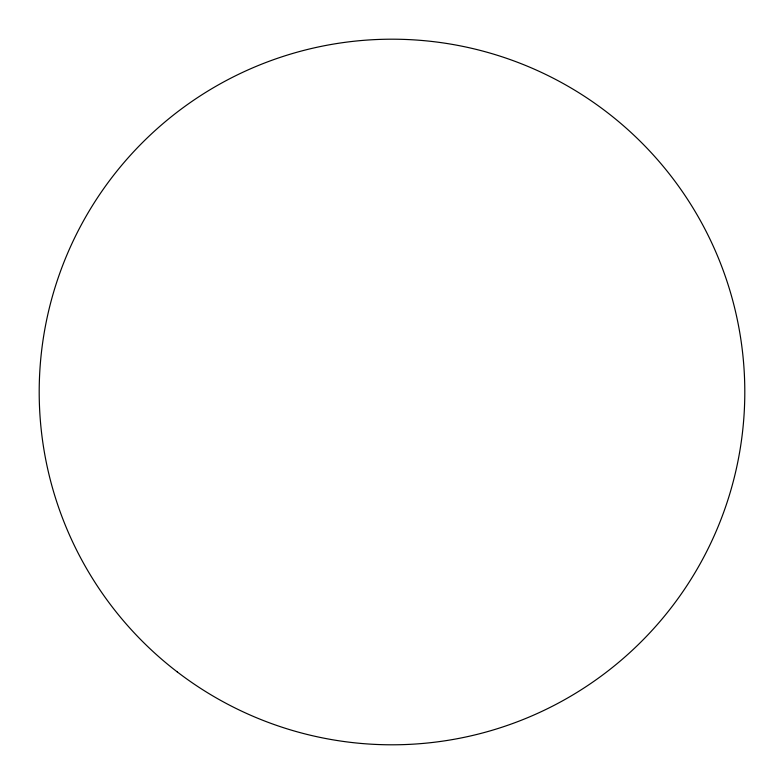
<?xml version="1.0" encoding="UTF-8"?>
<svg xmlns="http://www.w3.org/2000/svg" width="784" height="784" viewBox="0 0 784 784"><rect width="100%" height="100%" fill="white"/><g stroke="black" fill="none" stroke-linecap="round" stroke-linejoin="round"><path stroke-width="1.18" d="M177.233 671.898A352.8 352.8 0 0 0 741.782 438.05A352.8 352.8 0 0 0 256.985 66.052A352.8 352.8 0 0 0 177.233 671.898"/></g></svg>
